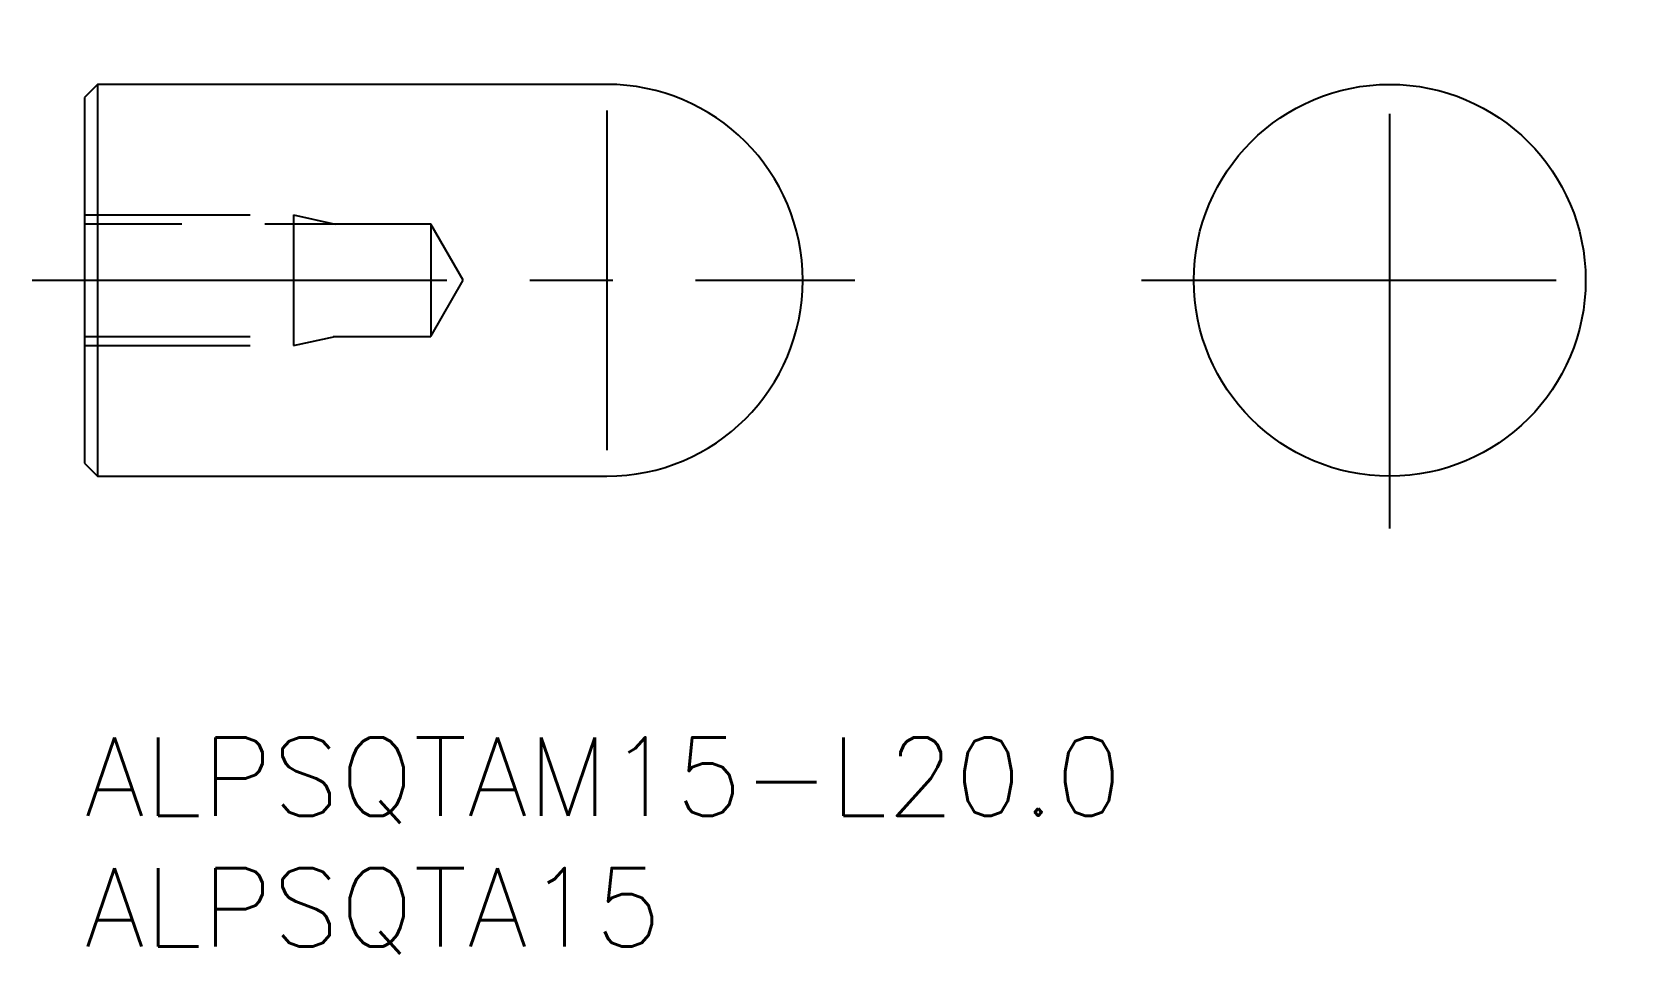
# Model space of a CAD drawing. Extents: x -2 to 59.5, y -8.3 to 27.
import ezdxf

# ---------------------------------------------------------------- set-up
doc = ezdxf.new("R2010")
doc.units = 0
doc.header["$LTSCALE"] = 0.5
doc.linetypes.add('CENTER', pattern=[50.8, 31.75, -6.35, 6.35, -6.35])
doc.linetypes.add('DASHED', pattern=[19.05, 12.7, -6.35])
for name, color, linetype in [('MSM_CENTER', 1, 'CENTER'), ('MSM_CONTINUOUS', 7, 'CONTINUOUS'), ('MSM_DASHED', 4, 'DASHED'), ('MSM_NARROW', 5, 'CONTINUOUS'), ('MSM_PART_NUMBER', 7, 'CONTINUOUS')]:
    doc.layers.add(name, color=color, linetype=linetype)
doc.styles.get("Standard").update_dxf_attribs({"font": 'txt.shx', "height": 3, "bigfont": 'bigfont.shx'})

# ---------------------------------------------------------------- blocks, each defined once
blk = doc.blocks.new('*U12')
at = {"layer": 'MSM_PART_NUMBER'}
blk.add_text('ALPSQTAM15-L20.0', height=3, dxfattribs=at).set_placement((0, -3))
blk = doc.blocks.new('*U13')
at = {"layer": 'MSM_PART_NUMBER'}
blk.add_text('ALPSQTA15', height=3, dxfattribs=at).set_placement((0, -8))

msp = doc.modelspace()

# ---------------------------------------------------------------- linework, layer by layer
at = {"layer": 'MSM_CENTER'}
for p, q in [((49.969, 8), (49.969, 27)), ((-2, 17.5), (29.5, 17.5)), ((40.469, 17.5), (59.469, 17.5))]:
    msp.add_line(p, q, dxfattribs=at)
at = {"layer": 'MSM_CONTINUOUS'}
for p, q in [((0.5, 25), (0, 24.5)), ((20, 25), (0.5, 25)), ((0.5, 25), (0.5, 10)), ((0, 24.5), (0, 10.5)), ((0, 10.5), (0.5, 10)), ((0.5, 10), (20, 10))]:
    msp.add_line(p, q, dxfattribs=at)
msp.add_circle((49.969, 17.5), 7.5, dxfattribs=at)
msp.add_arc((20, 17.5), 7.5, 270, 90, dxfattribs=at)
at = {"layer": 'MSM_DASHED'}
for p, q in [((0, 20), (8, 20)), ((8, 20), (8, 15)), ((8, 20), (9.6, 19.65)), ((13.259, 19.65), (0, 19.65)), ((14.5, 17.5), (13.259, 19.65)), ((13.259, 19.65), (13.259, 15.35)), ((13.259, 15.35), (14.5, 17.5)), ((0, 15.35), (13.259, 15.35)), ((0, 15), (8, 15)), ((8, 15), (9.6, 15.35))]:
    msp.add_line(p, q, dxfattribs=at)
at = {"layer": 'MSM_NARROW'}
msp.add_line((20, 24), (20, 11), dxfattribs=at)

# ---------------------------------------------------------------- block references
at = {"layer": 'MSM_CONTINUOUS'}
for name in ['*U12', '*U13']:
    msp.add_blockref(name, (0, 0), dxfattribs=at)

doc.saveas('drawing.dxf')
